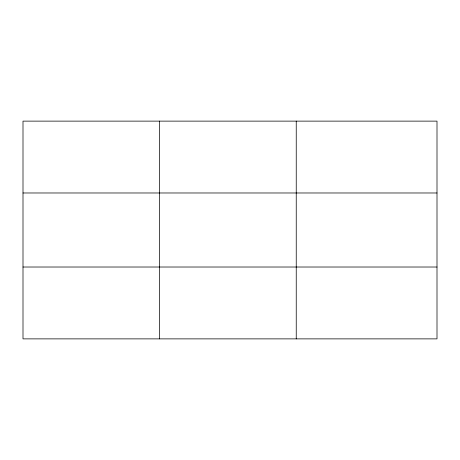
<?xml version="1.0" encoding="UTF-8"?>
<svg xmlns="http://www.w3.org/2000/svg" width="460" height="460" viewBox="0 0 460 460"><rect width="100%" height="100%" fill="white"/><g stroke="black" fill="none" stroke-linecap="round" stroke-linejoin="round"><path stroke-width="0.69" d="M159.62 338.876L159.62 121.124M296.24 338.876L296.24 121.124M437 267.018L437 338.876L23 338.876L23 121.124L437 121.124L437 267.018L23 267.018M23 192.981L437 192.981"/></g></svg>
